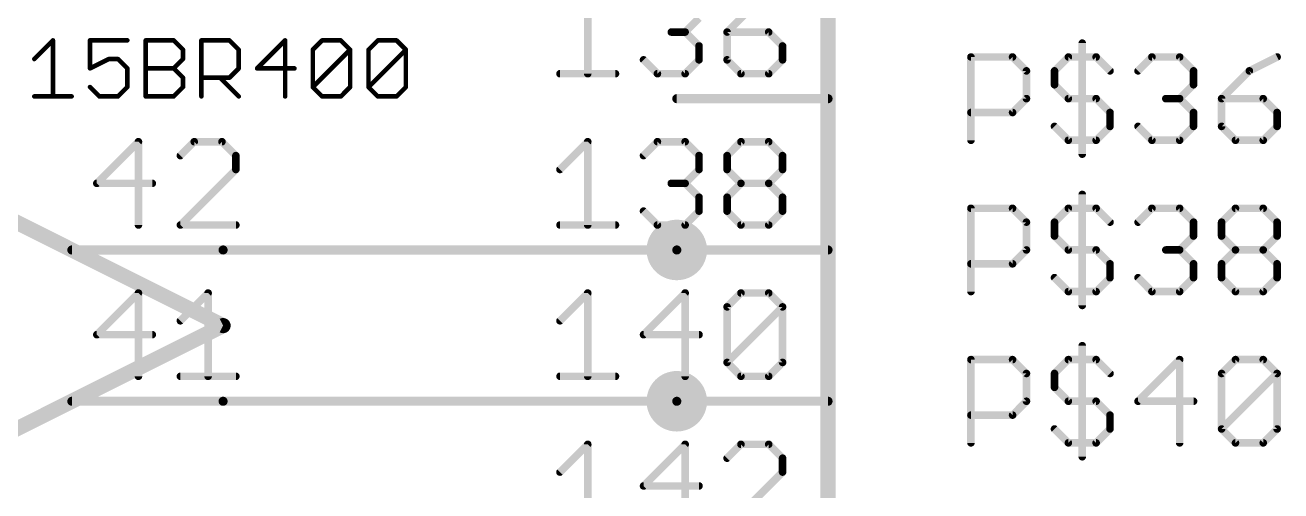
# Model space of a CAD drawing. Extents: x -72 to 265, y -97 to 216.
# Drawn here: x -38.89 to -17.79, y -52.3 to -44.49 of the extents above; entities that cross this region are included whole.
import ezdxf

# ---------------------------------------------------------------- set-up
doc = ezdxf.new("R2010")
doc.units = 0
for name, color, linetype in [('91', 94, 'CONTINUOUS'), ('94', 14, 'CONTINUOUS'), ('95', 251, 'CONTINUOUS'), ('96', 251, 'CONTINUOUS')]:
    doc.layers.add(name, color=color, linetype=linetype)

msp = doc.modelspace()

# ---------------------------------------------------------------- linework, layer by layer
at = {"layer": '91'}
for points, const_width in [([(-27.94, -48.514, 1), (-27.94, -48.006, 1), (-27.94, -48.514)], 0.508), ([(-35.56, -48.2219, 1), (-35.56, -48.2981)], 0.0762), ([(-27.94, -48.2981, 1), (-27.94, -48.2219)], 0.0762), ([(-27.94, -51.054, 1), (-27.94, -50.546, 1), (-27.94, -51.054)], 0.508), ([(-35.56, -50.7619, 1), (-35.56, -50.8381)], 0.0762), ([(-27.94, -50.8381, 1), (-27.94, -50.7619)], 0.0762)]:
    msp.add_lwpolyline(points, format="xyb", dxfattribs=dict(at, const_width=const_width))
at = {"layer": '91', "const_width": 0.1524}
for points in [[(-27.94, -48.26), (-35.56, -48.26)], [(-35.56, -50.8), (-27.94, -50.8)]]:
    msp.add_lwpolyline(points, dxfattribs=at)
at = {"layer": '94'}
for points, const_width in [([(-25.4, 0), (-25.4, -78.74)], 0.254), ([(-35.56, -49.53), (-43.18, -45.72)], 0.254), ([(-27.94, -45.72), (-25.4, -45.72)], 0.1524), ([(-35.56, -48.26), (-38.1, -48.26)], 0.1524), ([(-27.94, -48.26), (-25.4, -48.26)], 0.1524), ([(-43.18, -53.34), (-35.56, -49.53)], 0.254), ([(-35.56, -50.8), (-38.1, -50.8)], 0.1524), ([(-27.94, -50.8), (-25.4, -50.8)], 0.1524)]:
    msp.add_lwpolyline(points, dxfattribs=dict(at, const_width=const_width))
for points, const_width in [([(-27.94, -45.6819, 1), (-27.94, -45.7581)], 0.0762), ([(-25.4, -45.7581, 1), (-25.4, -45.6819)], 0.0762), ([(-38.1, -48.2219, 1), (-38.1, -48.2981)], 0.0762), ([(-35.56, -48.2981, 1), (-35.56, -48.2219)], 0.0762), ([(-27.94, -48.2219, 1), (-27.94, -48.2981)], 0.0762), ([(-25.4, -48.2981, 1), (-25.4, -48.2219)], 0.0762), ([(-35.5316, -49.5868, 1), (-35.5884, -49.4732)], 0.127), ([(-35.5884, -49.5868, 1), (-35.5316, -49.4732)], 0.127), ([(-38.1, -50.7619, 1), (-38.1, -50.8381)], 0.0762), ([(-35.56, -50.8381, 1), (-35.56, -50.7619)], 0.0762), ([(-27.94, -50.7619, 1), (-27.94, -50.8381)], 0.0762), ([(-25.4, -50.8381, 1), (-25.4, -50.7619)], 0.0762)]:
    msp.add_lwpolyline(points, format="xyb", dxfattribs=dict(at, const_width=const_width))
at = {"layer": '95', "const_width": 0.127}
for points in [[(-29.4359, -43.9027), (-29.4359, -45.3009)], [(-26.6293, -44.1357), (-27.0954, -44.6018)], [(-27.5665, -44.3688), (-27.7996, -44.6018)], [(-27.7996, -44.6018), (-28.0326, -44.6018)], [(-27.7996, -44.6018), (-27.5665, -44.8348)], [(-27.0954, -44.6018), (-27.0954, -45.0679)], [(-26.3963, -44.6018), (-27.0954, -44.6018)], [(-26.1633, -44.8348), (-26.3963, -44.6018)], [(-27.5665, -44.8348), (-27.5665, -45.0679)], [(-26.1633, -45.0679), (-26.1633, -44.8348)], [(-21.1304, -44.7873), (-21.1304, -46.6515)], [(-28.2656, -45.3009), (-28.4987, -45.0679)], [(-27.5665, -45.0679), (-27.7996, -45.3009)], [(-27.0954, -45.0679), (-26.8624, -45.3009)], [(-26.3963, -45.3009), (-26.1633, -45.0679)], [(-22.9997, -46.4185), (-22.9997, -45.0203)], [(-22.9997, -45.0203), (-22.3006, -45.0203)], [(-22.3006, -45.0203), (-22.0676, -45.2533)], [(-21.5964, -45.2533), (-21.3634, -45.0203)], [(-21.3634, -45.0203), (-20.8973, -45.0203)], [(-20.8973, -45.0203), (-20.6643, -45.2533)], [(-20.1931, -45.2533), (-19.9601, -45.0203)], [(-19.9601, -45.0203), (-19.494, -45.0203)], [(-19.494, -45.0203), (-19.261, -45.2533)], [(-17.8577, -45.0203), (-18.3238, -45.2533)], [(-29.9019, -45.3009), (-28.9698, -45.3009)], [(-27.7996, -45.3009), (-28.2656, -45.3009)], [(-26.8624, -45.3009), (-26.3963, -45.3009)], [(-22.0676, -45.2533), (-22.0676, -45.7194)], [(-21.5964, -45.4864), (-21.5964, -45.2533)], [(-19.261, -45.2533), (-19.261, -45.4864)], [(-18.3238, -45.2533), (-18.7899, -45.7194)], [(-21.3634, -45.7194), (-21.5964, -45.4864)], [(-19.261, -45.4864), (-19.494, -45.7194)], [(-22.0676, -45.7194), (-22.3006, -45.9524)], [(-20.8973, -45.7194), (-21.3634, -45.7194)], [(-20.6643, -45.9524), (-20.8973, -45.7194)], [(-19.494, -45.7194), (-19.7271, -45.7194)], [(-19.494, -45.7194), (-19.261, -45.9524)], [(-18.7899, -45.7194), (-18.7899, -46.1855)], [(-18.0908, -45.7194), (-18.7899, -45.7194)], [(-17.8577, -45.9524), (-18.0908, -45.7194)], [(-22.3006, -45.9524), (-22.9997, -45.9524)], [(-20.6643, -46.1855), (-20.6643, -45.9524)], [(-19.261, -45.9524), (-19.261, -46.1855)], [(-17.8577, -46.1855), (-17.8577, -45.9524)], [(-21.5964, -46.1855), (-21.3634, -46.4185)], [(-20.8973, -46.4185), (-20.6643, -46.1855)], [(-19.9601, -46.4185), (-20.1931, -46.1855)], [(-19.261, -46.1855), (-19.494, -46.4185)], [(-18.7899, -46.1855), (-18.5568, -46.4185)], [(-18.0908, -46.4185), (-17.8577, -46.1855)], [(-36.9818, -46.4427), (-37.6809, -47.1418)], [(-36.9818, -47.8409), (-36.9818, -46.4427)], [(-36.0446, -46.4427), (-36.2776, -46.6757)], [(-35.5785, -46.4427), (-36.0446, -46.4427)], [(-35.3455, -46.6757), (-35.5785, -46.4427)], [(-29.9019, -46.9088), (-29.4359, -46.4427)], [(-29.4359, -46.4427), (-29.4359, -47.8409)], [(-28.4987, -46.6757), (-28.2656, -46.4427)], [(-28.2656, -46.4427), (-27.7996, -46.4427)], [(-27.7996, -46.4427), (-27.5665, -46.6757)], [(-27.0954, -46.6757), (-26.8624, -46.4427)], [(-26.8624, -46.4427), (-26.3963, -46.4427)], [(-26.3963, -46.4427), (-26.1633, -46.6757)], [(-21.3634, -46.4185), (-20.8973, -46.4185)], [(-19.494, -46.4185), (-19.9601, -46.4185)], [(-18.5568, -46.4185), (-18.0908, -46.4185)], [(-35.3455, -46.9088), (-35.3455, -46.6757)], [(-27.5665, -46.6757), (-27.5665, -46.9088)], [(-27.0954, -46.9088), (-27.0954, -46.6757)], [(-26.1633, -46.6757), (-26.1633, -46.9088)], [(-36.2776, -47.8409), (-35.3455, -46.9088)], [(-27.5665, -46.9088), (-27.7996, -47.1418)], [(-26.8624, -47.1418), (-27.0954, -46.9088)], [(-26.1633, -46.9088), (-26.3963, -47.1418)], [(-37.6809, -47.1418), (-36.7488, -47.1418)], [(-27.7996, -47.1418), (-28.0326, -47.1418)], [(-27.7996, -47.1418), (-27.5665, -47.3748)], [(-27.0954, -47.3748), (-26.8624, -47.1418)], [(-26.8624, -47.1418), (-26.3963, -47.1418)], [(-26.3963, -47.1418), (-26.1633, -47.3748)], [(-27.5665, -47.3748), (-27.5665, -47.6079)], [(-27.0954, -47.6079), (-27.0954, -47.3748)], [(-26.1633, -47.3748), (-26.1633, -47.6079)], [(-21.1304, -47.3273), (-21.1304, -49.1915)], [(-28.2656, -47.8409), (-28.4987, -47.6079)], [(-27.5665, -47.6079), (-27.7996, -47.8409)], [(-26.8624, -47.8409), (-27.0954, -47.6079)], [(-26.1633, -47.6079), (-26.3963, -47.8409)], [(-22.9997, -48.9585), (-22.9997, -47.5603)], [(-22.9997, -47.5603), (-22.3006, -47.5603)], [(-22.3006, -47.5603), (-22.0676, -47.7933)], [(-21.5964, -47.7933), (-21.3634, -47.5603)], [(-21.3634, -47.5603), (-20.8973, -47.5603)], [(-20.8973, -47.5603), (-20.6643, -47.7933)], [(-20.1931, -47.7933), (-19.9601, -47.5603)], [(-19.9601, -47.5603), (-19.494, -47.5603)], [(-19.494, -47.5603), (-19.261, -47.7933)], [(-18.7899, -47.7933), (-18.5568, -47.5603)], [(-18.5568, -47.5603), (-18.0908, -47.5603)], [(-18.0908, -47.5603), (-17.8577, -47.7933)], [(-35.3455, -47.8409), (-36.2776, -47.8409)], [(-29.9019, -47.8409), (-28.9698, -47.8409)], [(-27.7996, -47.8409), (-28.2656, -47.8409)], [(-26.3963, -47.8409), (-26.8624, -47.8409)], [(-22.0676, -47.7933), (-22.0676, -48.2594)], [(-21.5964, -48.0264), (-21.5964, -47.7933)], [(-19.261, -47.7933), (-19.261, -48.0264)], [(-18.7899, -48.0264), (-18.7899, -47.7933)], [(-17.8577, -47.7933), (-17.8577, -48.0264)], [(-21.3634, -48.2594), (-21.5964, -48.0264)], [(-19.261, -48.0264), (-19.494, -48.2594)], [(-18.5568, -48.2594), (-18.7899, -48.0264)], [(-17.8577, -48.0264), (-18.0908, -48.2594)], [(-22.0676, -48.2594), (-22.3006, -48.4924)], [(-20.8973, -48.2594), (-21.3634, -48.2594)], [(-20.6643, -48.4924), (-20.8973, -48.2594)], [(-19.494, -48.2594), (-19.7271, -48.2594)], [(-19.494, -48.2594), (-19.261, -48.4924)], [(-18.7899, -48.4924), (-18.5568, -48.2594)], [(-18.5568, -48.2594), (-18.0908, -48.2594)], [(-18.0908, -48.2594), (-17.8577, -48.4924)], [(-22.3006, -48.4924), (-22.9997, -48.4924)], [(-20.6643, -48.7255), (-20.6643, -48.4924)], [(-19.261, -48.4924), (-19.261, -48.7255)], [(-18.7899, -48.7255), (-18.7899, -48.4924)], [(-17.8577, -48.4924), (-17.8577, -48.7255)], [(-21.5964, -48.7255), (-21.3634, -48.9585)], [(-20.8973, -48.9585), (-20.6643, -48.7255)], [(-19.9601, -48.9585), (-20.1931, -48.7255)], [(-19.261, -48.7255), (-19.494, -48.9585)], [(-18.5568, -48.9585), (-18.7899, -48.7255)], [(-17.8577, -48.7255), (-18.0908, -48.9585)], [(-36.9818, -48.9827), (-37.6809, -49.6818)], [(-36.9818, -50.3809), (-36.9818, -48.9827)], [(-36.2776, -49.4488), (-35.8116, -48.9827)], [(-35.8116, -48.9827), (-35.8116, -50.3809)], [(-29.9019, -49.4488), (-29.4359, -48.9827)], [(-29.4359, -48.9827), (-29.4359, -50.3809)], [(-27.7996, -48.9827), (-28.4987, -49.6818)], [(-27.7996, -50.3809), (-27.7996, -48.9827)], [(-27.0954, -49.2157), (-26.8624, -48.9827)], [(-26.8624, -48.9827), (-26.3963, -48.9827)], [(-26.3963, -48.9827), (-26.1633, -49.2157)], [(-21.3634, -48.9585), (-20.8973, -48.9585)], [(-19.494, -48.9585), (-19.9601, -48.9585)], [(-18.0908, -48.9585), (-18.5568, -48.9585)], [(-27.0954, -50.1479), (-27.0954, -49.2157)], [(-27.0954, -50.1479), (-26.1633, -49.2157)], [(-26.1633, -49.2157), (-26.1633, -50.1479)], [(-37.6809, -49.6818), (-36.7488, -49.6818)], [(-28.4987, -49.6818), (-27.5665, -49.6818)], [(-21.1304, -49.8673), (-21.1304, -51.7315)], [(-26.8624, -50.3809), (-27.0954, -50.1479)], [(-26.1633, -50.1479), (-26.3963, -50.3809)], [(-22.9997, -51.4985), (-22.9997, -50.1003)], [(-22.9997, -50.1003), (-22.3006, -50.1003)], [(-22.3006, -50.1003), (-22.0676, -50.3333)], [(-21.5964, -50.3333), (-21.3634, -50.1003)], [(-21.3634, -50.1003), (-20.8973, -50.1003)], [(-20.8973, -50.1003), (-20.6643, -50.3333)], [(-19.494, -50.1003), (-20.1931, -50.7994)], [(-19.494, -51.4985), (-19.494, -50.1003)], [(-18.7899, -50.3333), (-18.5568, -50.1003)], [(-18.5568, -50.1003), (-18.0908, -50.1003)], [(-18.0908, -50.1003), (-17.8577, -50.3333)], [(-36.2776, -50.3809), (-35.3455, -50.3809)], [(-29.9019, -50.3809), (-28.9698, -50.3809)], [(-26.3963, -50.3809), (-26.8624, -50.3809)], [(-22.0676, -50.3333), (-22.0676, -50.7994)], [(-21.5964, -50.5664), (-21.5964, -50.3333)], [(-18.7899, -51.2655), (-18.7899, -50.3333)], [(-18.7899, -51.2655), (-17.8577, -50.3333)], [(-17.8577, -50.3333), (-17.8577, -51.2655)], [(-21.3634, -50.7994), (-21.5964, -50.5664)], [(-22.0676, -50.7994), (-22.3006, -51.0324)], [(-20.8973, -50.7994), (-21.3634, -50.7994)], [(-20.6643, -51.0324), (-20.8973, -50.7994)], [(-20.1931, -50.7994), (-19.261, -50.7994)], [(-22.3006, -51.0324), (-22.9997, -51.0324)], [(-20.6643, -51.2655), (-20.6643, -51.0324)], [(-21.5964, -51.2655), (-21.3634, -51.4985)], [(-20.8973, -51.4985), (-20.6643, -51.2655)], [(-18.5568, -51.4985), (-18.7899, -51.2655)], [(-17.8577, -51.2655), (-18.0908, -51.4985)], [(-29.9019, -51.9888), (-29.4359, -51.5227)], [(-29.4359, -51.5227), (-29.4359, -52.9209)], [(-27.7996, -51.5227), (-28.4987, -52.2218)], [(-27.7996, -52.9209), (-27.7996, -51.5227)], [(-26.8624, -51.5227), (-27.0954, -51.7557)], [(-26.3963, -51.5227), (-26.8624, -51.5227)], [(-26.1633, -51.7557), (-26.3963, -51.5227)], [(-21.3634, -51.4985), (-20.8973, -51.4985)], [(-18.0908, -51.4985), (-18.5568, -51.4985)], [(-26.1633, -51.9888), (-26.1633, -51.7557)], [(-27.0954, -52.9209), (-26.1633, -51.9888)], [(-28.4987, -52.2218), (-27.5665, -52.2218)]]:
    msp.add_lwpolyline(points, dxfattribs=at)
at = {"layer": '95', "const_width": 0.0635}
for points in [[(-28.0326, -44.5701, 1), (-28.0326, -44.6336)], [(-27.7771, -44.5794, 1), (-27.822, -44.6243)], [(-27.822, -44.5794, 1), (-27.7771, -44.6243)], [(-27.7996, -44.6336, 1), (-27.7996, -44.5701)], [(-27.0954, -44.5701, 1), (-27.0954, -44.6336)], [(-27.0636, -44.6018, 1), (-27.1271, -44.6018)], [(-27.1178, -44.5794, 1), (-27.0729, -44.6243)], [(-26.3738, -44.5794, 1), (-26.4187, -44.6243)], [(-26.3963, -44.6336, 1), (-26.3963, -44.5701)], [(-27.5348, -44.8348, 1), (-27.5983, -44.8348)], [(-27.589, -44.8573, 1), (-27.5441, -44.8124)], [(-26.1315, -44.8348, 1), (-26.195, -44.8348)], [(-26.1857, -44.8573, 1), (-26.1408, -44.8124)], [(-21.0986, -44.7873, 1), (-21.1621, -44.7873)], [(-28.4762, -45.0454, 1), (-28.5211, -45.0903)], [(-27.5983, -45.0679, 1), (-27.5348, -45.0679)], [(-27.5441, -45.0903, 1), (-27.589, -45.0454)], [(-27.0729, -45.0454, 1), (-27.1178, -45.0903)], [(-27.1271, -45.0679, 1), (-27.0636, -45.0679)], [(-26.195, -45.0679, 1), (-26.1315, -45.0679)], [(-26.1408, -45.0903, 1), (-26.1857, -45.0454)], [(-22.968, -45.0203, 1), (-23.0314, -45.0203)], [(-22.9997, -44.9886, 1), (-22.9997, -45.0521)], [(-22.2782, -44.9979, 1), (-22.3231, -45.0428)], [(-22.3006, -45.0521, 1), (-22.3006, -44.9886)], [(-21.3634, -44.9886, 1), (-21.3634, -45.0521)], [(-21.3409, -45.0428, 1), (-21.3858, -44.9979)], [(-20.8749, -44.9979, 1), (-20.9198, -45.0428)], [(-20.8973, -45.0521, 1), (-20.8973, -44.9886)], [(-19.9601, -44.9886, 1), (-19.9601, -45.0521)], [(-19.9377, -45.0428, 1), (-19.9826, -44.9979)], [(-19.4716, -44.9979, 1), (-19.5165, -45.0428)], [(-19.494, -45.0521, 1), (-19.494, -44.9886)], [(-17.8435, -45.0487, 1), (-17.8719, -44.9919)], [(-29.9019, -45.2692, 1), (-29.9019, -45.3327)], [(-29.4676, -45.3009, 1), (-29.4041, -45.3009)], [(-28.9698, -45.3327, 1), (-28.9698, -45.2692)], [(-28.2656, -45.2692, 1), (-28.2656, -45.3327)], [(-28.2881, -45.3234, 1), (-28.2432, -45.2784)], [(-27.822, -45.2784, 1), (-27.7771, -45.3234)], [(-27.7996, -45.3327, 1), (-27.7996, -45.2692)], [(-26.8624, -45.2692, 1), (-26.8624, -45.3327)], [(-26.8848, -45.3234, 1), (-26.8399, -45.2784)], [(-26.4187, -45.2784, 1), (-26.3738, -45.3234)], [(-26.3963, -45.3327, 1), (-26.3963, -45.2692)], [(-22.0358, -45.2533, 1), (-22.0993, -45.2533)], [(-22.09, -45.2758, 1), (-22.0451, -45.2309)], [(-21.5647, -45.2533, 1), (-21.6282, -45.2533)], [(-21.6189, -45.2309, 1), (-21.574, -45.2758)], [(-20.6867, -45.2758, 1), (-20.6418, -45.2309)], [(-20.2156, -45.2309, 1), (-20.1707, -45.2758)], [(-19.2293, -45.2533, 1), (-19.2928, -45.2533)], [(-19.2835, -45.2758, 1), (-19.2386, -45.2309)], [(-18.338, -45.2249, 1), (-18.3096, -45.2817)], [(-18.3014, -45.2758, 1), (-18.3463, -45.2309)], [(-21.574, -45.4639, 1), (-21.6189, -45.5088)], [(-21.6282, -45.4864, 1), (-21.5647, -45.4864)], [(-19.2928, -45.4864, 1), (-19.2293, -45.4864)], [(-19.2386, -45.5088, 1), (-19.2835, -45.4639)], [(-22.0993, -45.7194, 1), (-22.0358, -45.7194)], [(-22.0451, -45.7419, 1), (-22.09, -45.697)], [(-21.3634, -45.6877, 1), (-21.3634, -45.7512)], [(-21.3858, -45.7419, 1), (-21.3409, -45.697)], [(-20.8749, -45.697, 1), (-20.9198, -45.7419)], [(-20.8973, -45.7512, 1), (-20.8973, -45.6877)], [(-19.7271, -45.6877, 1), (-19.7271, -45.7512)], [(-19.4716, -45.697, 1), (-19.5165, -45.7419)], [(-19.5165, -45.697, 1), (-19.4716, -45.7419)], [(-19.494, -45.7512, 1), (-19.494, -45.6877)], [(-18.7581, -45.7194, 1), (-18.8216, -45.7194)], [(-18.7899, -45.6877, 1), (-18.7899, -45.7512)], [(-18.8123, -45.697, 1), (-18.7674, -45.7419)], [(-18.0683, -45.697, 1), (-18.1132, -45.7419)], [(-18.0908, -45.7512, 1), (-18.0908, -45.6877)], [(-22.9997, -45.9207, 1), (-22.9997, -45.9842)], [(-22.3231, -45.93, 1), (-22.2782, -45.9749)], [(-22.3006, -45.9842, 1), (-22.3006, -45.9207)], [(-20.6325, -45.9524, 1), (-20.696, -45.9524)], [(-20.6867, -45.9749, 1), (-20.6418, -45.93)], [(-19.2293, -45.9524, 1), (-19.2928, -45.9524)], [(-19.2835, -45.9749, 1), (-19.2386, -45.93)], [(-17.826, -45.9524, 1), (-17.8895, -45.9524)], [(-17.8802, -45.9749, 1), (-17.8353, -45.93)], [(-21.574, -46.163, 1), (-21.6189, -46.2079)], [(-20.696, -46.1855, 1), (-20.6325, -46.1855)], [(-20.6418, -46.2079, 1), (-20.6867, -46.163)], [(-20.1707, -46.163, 1), (-20.2156, -46.2079)], [(-19.2928, -46.1855, 1), (-19.2293, -46.1855)], [(-19.2386, -46.2079, 1), (-19.2835, -46.163)], [(-18.8216, -46.1855, 1), (-18.7581, -46.1855)], [(-18.7674, -46.163, 1), (-18.8123, -46.2079)], [(-17.8895, -46.1855, 1), (-17.826, -46.1855)], [(-17.8353, -46.2079, 1), (-17.8802, -46.163)], [(-36.9501, -46.4427, 1), (-37.0136, -46.4427)], [(-36.9594, -46.4652, 1), (-37.0043, -46.4203)], [(-36.0446, -46.411, 1), (-36.0446, -46.4745)], [(-36.0221, -46.4652, 1), (-36.067, -46.4203)], [(-35.5561, -46.4203, 1), (-35.601, -46.4652)], [(-35.5785, -46.4745, 1), (-35.5785, -46.411)], [(-29.4041, -46.4427, 1), (-29.4676, -46.4427)], [(-29.4134, -46.4652, 1), (-29.4583, -46.4203)], [(-28.2656, -46.411, 1), (-28.2656, -46.4745)], [(-28.2432, -46.4652, 1), (-28.2881, -46.4203)], [(-27.7771, -46.4203, 1), (-27.822, -46.4652)], [(-27.7996, -46.4745, 1), (-27.7996, -46.411)], [(-26.8624, -46.411, 1), (-26.8624, -46.4745)], [(-26.8399, -46.4652, 1), (-26.8848, -46.4203)], [(-26.3738, -46.4203, 1), (-26.4187, -46.4652)], [(-26.3963, -46.4745, 1), (-26.3963, -46.411)], [(-23.0314, -46.4185, 1), (-22.968, -46.4185)], [(-21.3634, -46.3867, 1), (-21.3634, -46.4503)], [(-21.3858, -46.441, 1), (-21.3409, -46.396)], [(-20.9198, -46.396, 1), (-20.8749, -46.441)], [(-20.8973, -46.4503, 1), (-20.8973, -46.3867)], [(-19.9601, -46.3867, 1), (-19.9601, -46.4503)], [(-19.9826, -46.441, 1), (-19.9377, -46.396)], [(-19.5165, -46.396, 1), (-19.4716, -46.441)], [(-19.494, -46.4503, 1), (-19.494, -46.3867)], [(-18.5568, -46.3867, 1), (-18.5568, -46.4503)], [(-18.5793, -46.441, 1), (-18.5344, -46.396)], [(-18.1132, -46.396, 1), (-18.0683, -46.441)], [(-18.0908, -46.4503, 1), (-18.0908, -46.3867)], [(-36.3001, -46.6533, 1), (-36.2552, -46.6982)], [(-35.3137, -46.6757, 1), (-35.3772, -46.6757)], [(-35.3679, -46.6982, 1), (-35.323, -46.6533)], [(-28.5211, -46.6533, 1), (-28.4762, -46.6982)], [(-27.5348, -46.6757, 1), (-27.5983, -46.6757)], [(-27.589, -46.6982, 1), (-27.5441, -46.6533)], [(-27.0636, -46.6757, 1), (-27.1271, -46.6757)], [(-27.1178, -46.6533, 1), (-27.0729, -46.6982)], [(-26.1315, -46.6757, 1), (-26.195, -46.6757)], [(-26.1857, -46.6982, 1), (-26.1408, -46.6533)], [(-21.1621, -46.6515, 1), (-21.0986, -46.6515)], [(-35.3772, -46.9088, 1), (-35.3137, -46.9088)], [(-35.323, -46.9312, 1), (-35.3679, -46.8863)], [(-29.9244, -46.8863, 1), (-29.8795, -46.9312)], [(-27.5983, -46.9088, 1), (-27.5348, -46.9088)], [(-27.5441, -46.9312, 1), (-27.589, -46.8863)], [(-27.0729, -46.8863, 1), (-27.1178, -46.9312)], [(-27.1271, -46.9088, 1), (-27.0636, -46.9088)], [(-26.195, -46.9088, 1), (-26.1315, -46.9088)], [(-26.1408, -46.9312, 1), (-26.1857, -46.8863)], [(-37.6809, -47.1101, 1), (-37.6809, -47.1736)], [(-37.7034, -47.1194, 1), (-37.6584, -47.1643)], [(-36.7488, -47.1736, 1), (-36.7488, -47.1101)], [(-28.0326, -47.1101, 1), (-28.0326, -47.1736)], [(-27.7771, -47.1194, 1), (-27.822, -47.1643)], [(-27.822, -47.1194, 1), (-27.7771, -47.1643)], [(-27.7996, -47.1736, 1), (-27.7996, -47.1101)], [(-26.8624, -47.1101, 1), (-26.8624, -47.1736)], [(-26.8399, -47.1643, 1), (-26.8848, -47.1194)], [(-26.8848, -47.1643, 1), (-26.8399, -47.1194)], [(-26.3738, -47.1194, 1), (-26.4187, -47.1643)], [(-26.4187, -47.1194, 1), (-26.3738, -47.1643)], [(-26.3963, -47.1736, 1), (-26.3963, -47.1101)], [(-27.5348, -47.3748, 1), (-27.5983, -47.3748)], [(-27.589, -47.3973, 1), (-27.5441, -47.3524)], [(-27.0636, -47.3748, 1), (-27.1271, -47.3748)], [(-27.1178, -47.3524, 1), (-27.0729, -47.3973)], [(-26.1315, -47.3748, 1), (-26.195, -47.3748)], [(-26.1857, -47.3973, 1), (-26.1408, -47.3524)], [(-21.0986, -47.3273, 1), (-21.1621, -47.3273)], [(-28.4762, -47.5854, 1), (-28.5211, -47.6303)], [(-27.5983, -47.6079, 1), (-27.5348, -47.6079)], [(-27.5441, -47.6303, 1), (-27.589, -47.5854)], [(-27.0729, -47.5854, 1), (-27.1178, -47.6303)], [(-27.1271, -47.6079, 1), (-27.0636, -47.6079)], [(-26.195, -47.6079, 1), (-26.1315, -47.6079)], [(-26.1408, -47.6303, 1), (-26.1857, -47.5854)], [(-22.968, -47.5603, 1), (-23.0314, -47.5603)], [(-22.9997, -47.5286, 1), (-22.9997, -47.5921)], [(-22.2782, -47.5379, 1), (-22.3231, -47.5828)], [(-22.3006, -47.5921, 1), (-22.3006, -47.5286)], [(-21.3634, -47.5286, 1), (-21.3634, -47.5921)], [(-21.3409, -47.5828, 1), (-21.3858, -47.5379)], [(-20.8749, -47.5379, 1), (-20.9198, -47.5828)], [(-20.8973, -47.5921, 1), (-20.8973, -47.5286)], [(-19.9601, -47.5286, 1), (-19.9601, -47.5921)], [(-19.9377, -47.5828, 1), (-19.9826, -47.5379)], [(-19.4716, -47.5379, 1), (-19.5165, -47.5828)], [(-19.494, -47.5921, 1), (-19.494, -47.5286)], [(-18.5568, -47.5286, 1), (-18.5568, -47.5921)], [(-18.5344, -47.5828, 1), (-18.5793, -47.5379)], [(-18.0683, -47.5379, 1), (-18.1132, -47.5828)], [(-18.0908, -47.5921, 1), (-18.0908, -47.5286)], [(-37.0136, -47.8409, 1), (-36.9501, -47.8409)], [(-36.3001, -47.8184, 1), (-36.2552, -47.8634)], [(-36.2776, -47.8092, 1), (-36.2776, -47.8727)], [(-35.3455, -47.8727, 1), (-35.3455, -47.8092)], [(-29.9019, -47.8092, 1), (-29.9019, -47.8727)], [(-29.4676, -47.8409, 1), (-29.4041, -47.8409)], [(-28.9698, -47.8727, 1), (-28.9698, -47.8092)], [(-28.2656, -47.8092, 1), (-28.2656, -47.8727)], [(-28.2881, -47.8634, 1), (-28.2432, -47.8184)], [(-27.822, -47.8184, 1), (-27.7771, -47.8634)], [(-27.7996, -47.8727, 1), (-27.7996, -47.8092)], [(-26.8624, -47.8092, 1), (-26.8624, -47.8727)], [(-26.8848, -47.8634, 1), (-26.8399, -47.8184)], [(-26.4187, -47.8184, 1), (-26.3738, -47.8634)], [(-26.3963, -47.8727, 1), (-26.3963, -47.8092)], [(-22.0358, -47.7933, 1), (-22.0993, -47.7933)], [(-22.09, -47.8158, 1), (-22.0451, -47.7709)], [(-21.5647, -47.7933, 1), (-21.6282, -47.7933)], [(-21.6189, -47.7709, 1), (-21.574, -47.8158)], [(-20.6867, -47.8158, 1), (-20.6418, -47.7709)], [(-20.2156, -47.7709, 1), (-20.1707, -47.8158)], [(-19.2293, -47.7933, 1), (-19.2928, -47.7933)], [(-19.2835, -47.8158, 1), (-19.2386, -47.7709)], [(-18.7581, -47.7933, 1), (-18.8216, -47.7933)], [(-18.8123, -47.7709, 1), (-18.7674, -47.8158)], [(-17.826, -47.7933, 1), (-17.8895, -47.7933)], [(-17.8802, -47.8158, 1), (-17.8353, -47.7709)], [(-21.574, -48.0039, 1), (-21.6189, -48.0488)], [(-21.6282, -48.0264, 1), (-21.5647, -48.0264)], [(-19.2928, -48.0264, 1), (-19.2293, -48.0264)], [(-19.2386, -48.0488, 1), (-19.2835, -48.0039)], [(-18.8216, -48.0264, 1), (-18.7581, -48.0264)], [(-18.7674, -48.0039, 1), (-18.8123, -48.0488)], [(-17.8895, -48.0264, 1), (-17.826, -48.0264)], [(-17.8353, -48.0488, 1), (-17.8802, -48.0039)], [(-22.0993, -48.2594, 1), (-22.0358, -48.2594)], [(-22.0451, -48.2819, 1), (-22.09, -48.237)], [(-21.3634, -48.2277, 1), (-21.3634, -48.2912)], [(-21.3858, -48.2819, 1), (-21.3409, -48.237)], [(-20.8749, -48.237, 1), (-20.9198, -48.2819)], [(-20.8973, -48.2912, 1), (-20.8973, -48.2277)], [(-19.7271, -48.2277, 1), (-19.7271, -48.2912)], [(-19.4716, -48.237, 1), (-19.5165, -48.2819)], [(-19.5165, -48.237, 1), (-19.4716, -48.2819)], [(-19.494, -48.2912, 1), (-19.494, -48.2277)], [(-18.5568, -48.2277, 1), (-18.5568, -48.2912)], [(-18.5344, -48.2819, 1), (-18.5793, -48.237)], [(-18.5793, -48.2819, 1), (-18.5344, -48.237)], [(-18.0683, -48.237, 1), (-18.1132, -48.2819)], [(-18.1132, -48.237, 1), (-18.0683, -48.2819)], [(-18.0908, -48.2912, 1), (-18.0908, -48.2277)], [(-22.9997, -48.4607, 1), (-22.9997, -48.5242)], [(-22.3231, -48.47, 1), (-22.2782, -48.5149)], [(-22.3006, -48.5242, 1), (-22.3006, -48.4607)], [(-20.6325, -48.4924, 1), (-20.696, -48.4924)], [(-20.6867, -48.5149, 1), (-20.6418, -48.47)], [(-19.2293, -48.4924, 1), (-19.2928, -48.4924)], [(-19.2835, -48.5149, 1), (-19.2386, -48.47)], [(-18.7581, -48.4924, 1), (-18.8216, -48.4924)], [(-18.8123, -48.47, 1), (-18.7674, -48.5149)], [(-17.826, -48.4924, 1), (-17.8895, -48.4924)], [(-17.8802, -48.5149, 1), (-17.8353, -48.47)], [(-21.574, -48.703, 1), (-21.6189, -48.7479)], [(-20.696, -48.7255, 1), (-20.6325, -48.7255)], [(-20.6418, -48.7479, 1), (-20.6867, -48.703)], [(-20.1707, -48.703, 1), (-20.2156, -48.7479)], [(-19.2928, -48.7255, 1), (-19.2293, -48.7255)], [(-19.2386, -48.7479, 1), (-19.2835, -48.703)], [(-18.8216, -48.7255, 1), (-18.7581, -48.7255)], [(-18.7674, -48.703, 1), (-18.8123, -48.7479)], [(-17.8895, -48.7255, 1), (-17.826, -48.7255)], [(-17.8353, -48.7479, 1), (-17.8802, -48.703)], [(-36.9501, -48.9827, 1), (-37.0136, -48.9827)], [(-36.9594, -49.0052, 1), (-37.0043, -48.9603)], [(-35.7798, -48.9827, 1), (-35.8433, -48.9827)], [(-35.7891, -49.0052, 1), (-35.834, -48.9603)], [(-29.4041, -48.9827, 1), (-29.4676, -48.9827)], [(-29.4134, -49.0052, 1), (-29.4583, -48.9603)], [(-27.7678, -48.9827, 1), (-27.8313, -48.9827)], [(-27.7771, -49.0052, 1), (-27.822, -48.9603)], [(-26.8624, -48.951, 1), (-26.8624, -49.0145)], [(-26.8399, -49.0052, 1), (-26.8848, -48.9603)], [(-26.3738, -48.9603, 1), (-26.4187, -49.0052)], [(-26.3963, -49.0145, 1), (-26.3963, -48.951)], [(-23.0314, -48.9585, 1), (-22.968, -48.9585)], [(-21.3634, -48.9267, 1), (-21.3634, -48.9903)], [(-21.3858, -48.981, 1), (-21.3409, -48.936)], [(-20.9198, -48.936, 1), (-20.8749, -48.981)], [(-20.8973, -48.9903, 1), (-20.8973, -48.9267)], [(-19.9601, -48.9267, 1), (-19.9601, -48.9903)], [(-19.9826, -48.981, 1), (-19.9377, -48.936)], [(-19.5165, -48.936, 1), (-19.4716, -48.981)], [(-19.494, -48.9903, 1), (-19.494, -48.9267)], [(-18.5568, -48.9267, 1), (-18.5568, -48.9903)], [(-18.5793, -48.981, 1), (-18.5344, -48.936)], [(-18.1132, -48.936, 1), (-18.0683, -48.981)], [(-18.0908, -48.9903, 1), (-18.0908, -48.9267)], [(-27.0636, -49.2157, 1), (-27.1271, -49.2157)], [(-27.1178, -49.1933, 1), (-27.0729, -49.2382)], [(-26.1315, -49.2157, 1), (-26.195, -49.2157)], [(-26.1408, -49.2382, 1), (-26.1857, -49.1933)], [(-26.1857, -49.2382, 1), (-26.1408, -49.1933)], [(-21.1621, -49.1915, 1), (-21.0986, -49.1915)], [(-36.3001, -49.4263, 1), (-36.2552, -49.4712)], [(-29.9244, -49.4263, 1), (-29.8795, -49.4712)], [(-37.6809, -49.6501, 1), (-37.6809, -49.7136)], [(-37.7034, -49.6594, 1), (-37.6584, -49.7043)], [(-36.7488, -49.7136, 1), (-36.7488, -49.6501)], [(-28.4987, -49.6501, 1), (-28.4987, -49.7136)], [(-28.5211, -49.6594, 1), (-28.4762, -49.7043)], [(-27.5665, -49.7136, 1), (-27.5665, -49.6501)], [(-21.0986, -49.8673, 1), (-21.1621, -49.8673)], [(-27.0729, -50.1254, 1), (-27.1178, -50.1703)], [(-27.1178, -50.1254, 1), (-27.0729, -50.1703)], [(-27.1271, -50.1479, 1), (-27.0636, -50.1479)], [(-26.195, -50.1479, 1), (-26.1315, -50.1479)], [(-26.1408, -50.1703, 1), (-26.1857, -50.1254)], [(-22.968, -50.1003, 1), (-23.0314, -50.1003)], [(-22.9997, -50.0686, 1), (-22.9997, -50.1321)], [(-22.2782, -50.0779, 1), (-22.3231, -50.1228)], [(-22.3006, -50.1321, 1), (-22.3006, -50.0686)], [(-21.3634, -50.0686, 1), (-21.3634, -50.1321)], [(-21.3409, -50.1228, 1), (-21.3858, -50.0779)], [(-20.8749, -50.0779, 1), (-20.9198, -50.1228)], [(-20.8973, -50.1321, 1), (-20.8973, -50.0686)], [(-19.4623, -50.1003, 1), (-19.5258, -50.1003)], [(-19.4716, -50.1228, 1), (-19.5165, -50.0779)], [(-18.5568, -50.0686, 1), (-18.5568, -50.1321)], [(-18.5344, -50.1228, 1), (-18.5793, -50.0779)], [(-18.0683, -50.0779, 1), (-18.1132, -50.1228)], [(-18.0908, -50.1321, 1), (-18.0908, -50.0686)], [(-37.0136, -50.3809, 1), (-36.9501, -50.3809)], [(-36.2776, -50.3492, 1), (-36.2776, -50.4127)], [(-35.8433, -50.3809, 1), (-35.7798, -50.3809)], [(-35.3455, -50.4127, 1), (-35.3455, -50.3492)], [(-29.9019, -50.3492, 1), (-29.9019, -50.4127)], [(-29.4676, -50.3809, 1), (-29.4041, -50.3809)], [(-28.9698, -50.4127, 1), (-28.9698, -50.3492)], [(-27.8313, -50.3809, 1), (-27.7678, -50.3809)], [(-26.8624, -50.3492, 1), (-26.8624, -50.4127)], [(-26.8848, -50.4034, 1), (-26.8399, -50.3584)], [(-26.4187, -50.3584, 1), (-26.3738, -50.4034)], [(-26.3963, -50.4127, 1), (-26.3963, -50.3492)], [(-22.0358, -50.3333, 1), (-22.0993, -50.3333)], [(-22.09, -50.3558, 1), (-22.0451, -50.3109)], [(-21.5647, -50.3333, 1), (-21.6282, -50.3333)], [(-21.6189, -50.3109, 1), (-21.574, -50.3558)], [(-20.6867, -50.3558, 1), (-20.6418, -50.3109)], [(-18.7581, -50.3333, 1), (-18.8216, -50.3333)], [(-18.8123, -50.3109, 1), (-18.7674, -50.3558)], [(-17.826, -50.3333, 1), (-17.8895, -50.3333)], [(-17.8353, -50.3558, 1), (-17.8802, -50.3109)], [(-17.8802, -50.3558, 1), (-17.8353, -50.3109)], [(-21.574, -50.5439, 1), (-21.6189, -50.5888)], [(-21.6282, -50.5664, 1), (-21.5647, -50.5664)], [(-22.0993, -50.7994, 1), (-22.0358, -50.7994)], [(-22.0451, -50.8219, 1), (-22.09, -50.777)], [(-21.3634, -50.7677, 1), (-21.3634, -50.8312)], [(-21.3858, -50.8219, 1), (-21.3409, -50.777)], [(-20.8749, -50.777, 1), (-20.9198, -50.8219)], [(-20.8973, -50.8312, 1), (-20.8973, -50.7677)], [(-20.1931, -50.7677, 1), (-20.1931, -50.8312)], [(-20.2156, -50.777, 1), (-20.1707, -50.8219)], [(-19.261, -50.8312, 1), (-19.261, -50.7677)], [(-22.9997, -51.0007, 1), (-22.9997, -51.0642)], [(-22.3231, -51.01, 1), (-22.2782, -51.0549)], [(-22.3006, -51.0642, 1), (-22.3006, -51.0007)], [(-20.6325, -51.0324, 1), (-20.696, -51.0324)], [(-20.6867, -51.0549, 1), (-20.6418, -51.01)], [(-21.574, -51.243, 1), (-21.6189, -51.2879)], [(-20.696, -51.2655, 1), (-20.6325, -51.2655)], [(-20.6418, -51.2879, 1), (-20.6867, -51.243)], [(-18.8216, -51.2655, 1), (-18.7581, -51.2655)], [(-18.7674, -51.243, 1), (-18.8123, -51.2879)], [(-18.8123, -51.243, 1), (-18.7674, -51.2879)], [(-17.8895, -51.2655, 1), (-17.826, -51.2655)], [(-17.8353, -51.2879, 1), (-17.8802, -51.243)], [(-29.4041, -51.5227, 1), (-29.4676, -51.5227)], [(-29.4134, -51.5452, 1), (-29.4583, -51.5003)], [(-27.7678, -51.5227, 1), (-27.8313, -51.5227)], [(-27.7771, -51.5452, 1), (-27.822, -51.5003)], [(-26.8624, -51.491, 1), (-26.8624, -51.5545)], [(-26.8399, -51.5452, 1), (-26.8848, -51.5003)], [(-26.3738, -51.5003, 1), (-26.4187, -51.5452)], [(-26.3963, -51.5545, 1), (-26.3963, -51.491)], [(-21.3634, -51.4667, 1), (-21.3634, -51.5303)], [(-21.3858, -51.521, 1), (-21.3409, -51.476)], [(-20.9198, -51.476, 1), (-20.8749, -51.521)], [(-20.8973, -51.5303, 1), (-20.8973, -51.4667)], [(-18.5568, -51.4667, 1), (-18.5568, -51.5303)], [(-18.5793, -51.521, 1), (-18.5344, -51.476)], [(-18.1132, -51.476, 1), (-18.0683, -51.521)], [(-18.0908, -51.5303, 1), (-18.0908, -51.4667)], [(-23.0314, -51.4985, 1), (-22.968, -51.4985)], [(-19.5258, -51.4985, 1), (-19.4623, -51.4985)], [(-27.1178, -51.7333, 1), (-27.0729, -51.7782)], [(-26.1315, -51.7557, 1), (-26.195, -51.7557)], [(-26.1857, -51.7782, 1), (-26.1408, -51.7333)], [(-21.1621, -51.7315, 1), (-21.0986, -51.7315)], [(-29.9244, -51.9663, 1), (-29.8795, -52.0112)], [(-26.195, -51.9888, 1), (-26.1315, -51.9888)], [(-26.1408, -52.0112, 1), (-26.1857, -51.9663)], [(-28.4987, -52.1901, 1), (-28.4987, -52.2536)], [(-28.5211, -52.1994, 1), (-28.4762, -52.2443)], [(-27.5665, -52.2536, 1), (-27.5665, -52.1901)]]:
    msp.add_lwpolyline(points, format="xyb", dxfattribs=at)
at = {"layer": '96', "const_width": 0.0762}
for points in [[(-38.7309, -45.0548), (-38.4173, -44.7413)], [(-38.4173, -44.7413), (-38.4173, -45.6819)], [(-37.1683, -44.7413), (-37.7953, -44.7413)], [(-37.7953, -44.7413), (-37.7953, -45.2116)], [(-36.8598, -45.6819), (-36.8598, -44.7413)], [(-36.8598, -44.7413), (-36.3895, -44.7413)], [(-36.3895, -44.7413), (-36.2328, -44.8981)], [(-35.9243, -45.6819), (-35.9243, -44.7413)], [(-35.9243, -44.7413), (-35.454, -44.7413)], [(-35.454, -44.7413), (-35.2972, -44.8981)], [(-34.5185, -44.7413), (-34.9888, -45.2116)], [(-34.5185, -45.6819), (-34.5185, -44.7413)], [(-34.0533, -44.8981), (-33.8965, -44.7413)], [(-33.8965, -44.7413), (-33.583, -44.7413)], [(-33.583, -44.7413), (-33.4262, -44.8981)], [(-33.1178, -44.8981), (-32.961, -44.7413)], [(-32.961, -44.7413), (-32.6474, -44.7413)], [(-32.6474, -44.7413), (-32.4907, -44.8981)], [(-36.2328, -44.8981), (-36.2328, -45.0548)], [(-35.2972, -44.8981), (-35.2972, -45.2116)], [(-34.0533, -45.5251), (-34.0533, -44.8981)], [(-34.0533, -45.5251), (-33.4262, -44.8981)], [(-33.4262, -44.8981), (-33.4262, -45.5251)], [(-33.1178, -45.5251), (-33.1178, -44.8981)], [(-33.1178, -45.5251), (-32.4907, -44.8981)], [(-32.4907, -44.8981), (-32.4907, -45.5251)], [(-37.7953, -45.2116), (-37.4818, -45.0548)], [(-37.4818, -45.0548), (-37.325, -45.0548)], [(-37.325, -45.0548), (-37.1683, -45.2116)], [(-36.2328, -45.0548), (-36.3895, -45.2116)], [(-37.1683, -45.2116), (-37.1683, -45.5251)], [(-36.8598, -45.2116), (-36.3895, -45.2116)], [(-36.3895, -45.2116), (-36.2328, -45.3684)], [(-36.2328, -45.3684), (-36.2328, -45.5251)], [(-35.454, -45.3684), (-35.9243, -45.3684)], [(-35.6108, -45.3684), (-35.2972, -45.6819)], [(-35.2972, -45.2116), (-35.454, -45.3684)], [(-34.9888, -45.2116), (-34.3617, -45.2116)], [(-37.6386, -45.6819), (-37.7953, -45.5251)], [(-37.1683, -45.5251), (-37.325, -45.6819)], [(-36.2328, -45.5251), (-36.3895, -45.6819)], [(-33.8965, -45.6819), (-34.0533, -45.5251)], [(-33.4262, -45.5251), (-33.583, -45.6819)], [(-32.961, -45.6819), (-33.1178, -45.5251)], [(-32.4907, -45.5251), (-32.6474, -45.6819)], [(-38.7309, -45.6819), (-38.1038, -45.6819)], [(-37.325, -45.6819), (-37.6386, -45.6819)], [(-36.3895, -45.6819), (-36.8598, -45.6819)], [(-33.583, -45.6819), (-33.8965, -45.6819)], [(-32.6474, -45.6819), (-32.961, -45.6819)]]:
    msp.add_lwpolyline(points, dxfattribs=at)
at = {"layer": '96', "const_width": 0.0381}
for points in [[(-38.3983, -44.7413, 1), (-38.4364, -44.7413)], [(-38.4039, -44.7548, 1), (-38.4308, -44.7278)], [(-37.7953, -44.7222, 1), (-37.7953, -44.7603)], [(-37.7763, -44.7413, 1), (-37.8144, -44.7413)], [(-37.1683, -44.7603, 1), (-37.1683, -44.7222)], [(-36.8408, -44.7413, 1), (-36.8789, -44.7413)], [(-36.8598, -44.7222, 1), (-36.8598, -44.7603)], [(-36.3761, -44.7278, 1), (-36.403, -44.7548)], [(-36.3895, -44.7603, 1), (-36.3895, -44.7222)], [(-35.9053, -44.7413, 1), (-35.9434, -44.7413)], [(-35.9243, -44.7222, 1), (-35.9243, -44.7603)], [(-35.4405, -44.7278, 1), (-35.4675, -44.7548)], [(-35.454, -44.7603, 1), (-35.454, -44.7222)], [(-34.4994, -44.7413, 1), (-34.5375, -44.7413)], [(-34.505, -44.7548, 1), (-34.532, -44.7278)], [(-33.8965, -44.7222, 1), (-33.8965, -44.7603)], [(-33.883, -44.7548, 1), (-33.91, -44.7278)], [(-33.5695, -44.7278, 1), (-33.5964, -44.7548)], [(-33.583, -44.7603, 1), (-33.583, -44.7222)], [(-32.961, -44.7222, 1), (-32.961, -44.7603)], [(-32.9475, -44.7548, 1), (-32.9745, -44.7278)], [(-32.634, -44.7278, 1), (-32.6609, -44.7548)], [(-32.6474, -44.7603, 1), (-32.6474, -44.7222)], [(-36.2137, -44.8981, 1), (-36.2518, -44.8981)], [(-36.2462, -44.9115, 1), (-36.2193, -44.8846)], [(-35.2782, -44.8981, 1), (-35.3163, -44.8981)], [(-35.3107, -44.9115, 1), (-35.2838, -44.8846)], [(-34.0342, -44.8981, 1), (-34.0723, -44.8981)], [(-34.0667, -44.8846, 1), (-34.0398, -44.9115)], [(-33.4072, -44.8981, 1), (-33.4453, -44.8981)], [(-33.4127, -44.9115, 1), (-33.4397, -44.8846)], [(-33.4397, -44.9115, 1), (-33.4127, -44.8846)], [(-33.0987, -44.8981, 1), (-33.1368, -44.8981)], [(-33.1312, -44.8846, 1), (-33.1043, -44.9115)], [(-32.4716, -44.8981, 1), (-32.5097, -44.8981)], [(-32.4772, -44.9115, 1), (-32.5042, -44.8846)], [(-32.5042, -44.9115, 1), (-32.4772, -44.8846)], [(-38.7443, -45.0414, 1), (-38.7174, -45.0683)], [(-37.4818, -45.0358, 1), (-37.4818, -45.0739)], [(-37.4733, -45.0719, 1), (-37.4903, -45.0378)], [(-37.3116, -45.0414, 1), (-37.3385, -45.0683)], [(-37.325, -45.0739, 1), (-37.325, -45.0358)], [(-36.2518, -45.0548, 1), (-36.2137, -45.0548)], [(-36.2193, -45.0683, 1), (-36.2462, -45.0414)], [(-37.8039, -45.1946, 1), (-37.7868, -45.2286)], [(-37.8144, -45.2116, 1), (-37.7763, -45.2116)], [(-37.1492, -45.2116, 1), (-37.1873, -45.2116)], [(-37.1817, -45.2251, 1), (-37.1548, -45.1981)], [(-36.8598, -45.1926, 1), (-36.8598, -45.2307)], [(-36.3761, -45.1981, 1), (-36.403, -45.2251)], [(-36.403, -45.1981, 1), (-36.3761, -45.2251)], [(-36.3895, -45.2307, 1), (-36.3895, -45.1926)], [(-36.2137, -45.3684, 1), (-36.2518, -45.3684)], [(-36.2462, -45.3818, 1), (-36.2193, -45.3549)], [(-35.9243, -45.3493, 1), (-35.9243, -45.3874)], [(-35.5973, -45.3549, 1), (-35.6242, -45.3818)], [(-35.4675, -45.3549, 1), (-35.4405, -45.3818)], [(-35.454, -45.3874, 1), (-35.454, -45.3493)], [(-35.3163, -45.2116, 1), (-35.2782, -45.2116)], [(-35.2838, -45.2251, 1), (-35.3107, -45.1981)], [(-34.9888, -45.1926, 1), (-34.9888, -45.2307)], [(-35.0023, -45.1981, 1), (-34.9753, -45.2251)], [(-34.3617, -45.2307, 1), (-34.3617, -45.1926)], [(-37.7819, -45.5117, 1), (-37.8088, -45.5386)], [(-37.1873, -45.5251, 1), (-37.1492, -45.5251)], [(-37.1548, -45.5386, 1), (-37.1817, -45.5117)], [(-36.2518, -45.5251, 1), (-36.2137, -45.5251)], [(-36.2193, -45.5386, 1), (-36.2462, -45.5117)], [(-34.0398, -45.5117, 1), (-34.0667, -45.5386)], [(-34.0667, -45.5117, 1), (-34.0398, -45.5386)], [(-34.0723, -45.5251, 1), (-34.0342, -45.5251)], [(-33.4453, -45.5251, 1), (-33.4072, -45.5251)], [(-33.4127, -45.5386, 1), (-33.4397, -45.5117)], [(-33.1368, -45.5251, 1), (-33.0987, -45.5251)], [(-33.1043, -45.5117, 1), (-33.1312, -45.5386)], [(-33.1312, -45.5117, 1), (-33.1043, -45.5386)], [(-32.5097, -45.5251, 1), (-32.4716, -45.5251)], [(-32.4772, -45.5386, 1), (-32.5042, -45.5117)], [(-38.7309, -45.6628, 1), (-38.7309, -45.7009)], [(-38.4364, -45.6819, 1), (-38.3983, -45.6819)], [(-38.1038, -45.7009, 1), (-38.1038, -45.6628)], [(-37.6386, -45.6628, 1), (-37.6386, -45.7009)], [(-37.652, -45.6954, 1), (-37.6251, -45.6684)], [(-37.3385, -45.6684, 1), (-37.3116, -45.6954)], [(-37.325, -45.7009, 1), (-37.325, -45.6628)], [(-36.8789, -45.6819, 1), (-36.8408, -45.6819)], [(-36.8598, -45.6628, 1), (-36.8598, -45.7009)], [(-36.403, -45.6684, 1), (-36.3761, -45.6954)], [(-36.3895, -45.7009, 1), (-36.3895, -45.6628)], [(-35.9434, -45.6819, 1), (-35.9053, -45.6819)], [(-35.3107, -45.6954, 1), (-35.2838, -45.6684)], [(-34.5375, -45.6819, 1), (-34.4994, -45.6819)], [(-33.8965, -45.6628, 1), (-33.8965, -45.7009)], [(-33.91, -45.6954, 1), (-33.883, -45.6684)], [(-33.5964, -45.6684, 1), (-33.5695, -45.6954)], [(-33.583, -45.7009, 1), (-33.583, -45.6628)], [(-32.961, -45.6628, 1), (-32.961, -45.7009)], [(-32.9745, -45.6954, 1), (-32.9475, -45.6684)], [(-32.6609, -45.6684, 1), (-32.634, -45.6954)], [(-32.6474, -45.7009, 1), (-32.6474, -45.6628)]]:
    msp.add_lwpolyline(points, format="xyb", dxfattribs=at)

doc.saveas('drawing.dxf')
